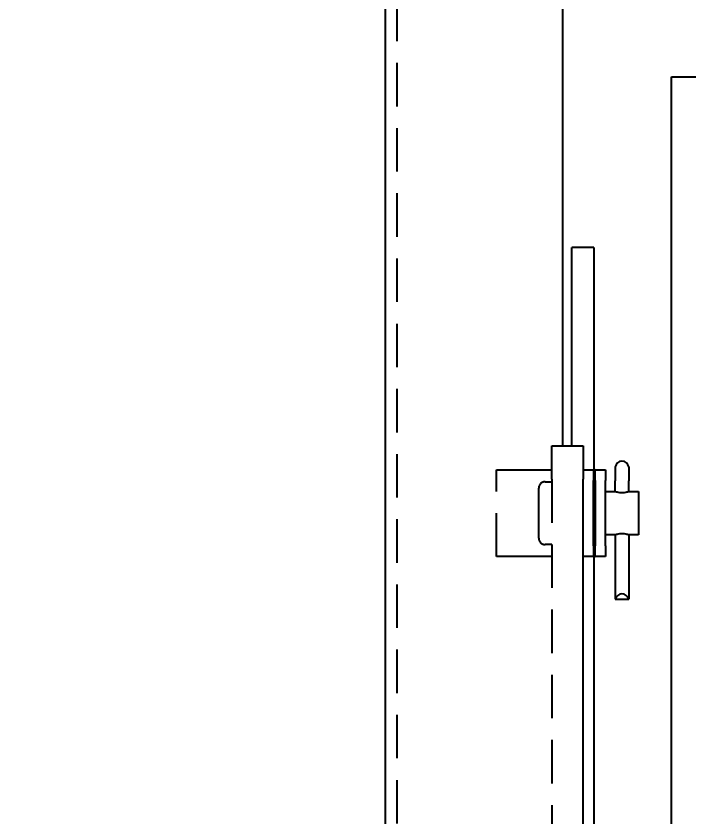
# Model space of a CAD drawing. Extents: x 541 to 3394, y 680 to 943.
# Drawn here: x 3068.462 to 3072.336, y 720.093 to 724.701 of the extents above; entities that cross this region are included whole.
import ezdxf

# ---------------------------------------------------------------- set-up
doc = ezdxf.new("R2010")
doc.units = 0
doc.header["$MEASUREMENT"] = 0
doc.linetypes.add('HIDDEN', pattern=[0.375, 0.25, -0.125])
doc.layers.get('0').update_dxf_attribs({"linetype": 'CONTINUOUS'})
doc.layers.get('DEFPOINTS').update_dxf_attribs({"linetype": 'CONTINUOUS'})
doc.layers.add('RED', color=1, linetype='CONTINUOUS')
doc.layers.add('SHAFT', color=3, linetype='CONTINUOUS')
doc.dimstyles.get("Standard").update_dxf_attribs({"dimtxt": 2, "dimasz": 2, "dimexe": 0.7, "dimexo": 0.8, "dimgap": 0.7, "dimtad": 0, "dimtih": 1, "dimtoh": 1, "dimdec": 4, "dimzin": 0, "dimtxsty": 'STANDARD', "dimcen": 0.09, "dimazin": 3, "dimtfac": 1, "dimtdec": 4, "dimtofl": 0, "dimtmove": 0, "dimatfit": 3, "dimtolj": 1, "dimtzin": 0})

# ---------------------------------------------------------------- blocks, each defined once
blk = doc.blocks.new('*D3')
at = {"color": 0, "linetype": 'BYBLOCK'}
for p, q in [((3082.9277, 835.3739), (3066.2438, 835.3739)), ((3066.9438, 833.3739), (3066.9438, 808.5565)), ((3066.9438, 717.4857), (3066.9438, 795.1565)), ((3069.0905, 715.4857), (3066.2438, 715.4857))]:
    blk.add_line(p, q, dxfattribs=at)
for points in [[(3066.6105, 833.3739), (3067.2771, 833.3739), (3066.9438, 835.3739)], [(3066.6105, 717.4857), (3067.2771, 717.4857), (3066.9438, 715.4857)]]:
    blk.add_solid(points, dxfattribs=at)
at = {"layer": 'DEFPOINTS', "color": 0, "linetype": 'BYBLOCK'}
for p in [(3066.9438, 835.3739), (3083.7277, 835.3739), (3069.8905, 715.4857)]:
    blk.add_point(p, dxfattribs=at)
at = {"color": 0, "linetype": 'BYBLOCK', "insert": (3066.9438, 801.8565), "char_height": 2, "attachment_point": 5}
blk.add_mtext('\\A1;FINISHED\\POPENING\\PHEIGHT\\PA.F.F.', dxfattribs=at)
blk = doc.blocks.new('A$C45E3340E')
at = {"layer": 'RED', "color": 1, "linetype": 'HIDDEN'}
blk.add_line((0.5625, 14.1951), (0.5625, 0), dxfattribs=at)
at = {"layer": 'SHAFT', "color": 5}
for p, q in [((0.4965, 14.2231), (0.4965, 0)), ((1.5168, 13.8504), (1.5168, 6.7418))]:
    blk.add_line(p, q, dxfattribs=at)

msp = doc.modelspace()

# ---------------------------------------------------------------- linework, layer by layer
at = {"color": 2, "extrusion": (0, 1, 0)}
for p, q in [((3072.23575, 724.35137), (3072.39825, 724.35137)), ((3072.23575, 717.82987), (3072.23575, 724.35137))]:
    msp.add_line(p, q, dxfattribs=at)
at = {"color": 7}
msp.add_open_spline([(3079.13154, 715.48571), (3078.46625, 716.44529), (3077.16796, 718.3179), (3077.68066, 721.61826), (3078.62886, 724.52187), (3077.86586, 727.64922), (3074.92004, 728.94848), (3072.51811, 728.9829), (3070.99575, 729.53416), (3070.5879, 729.70882)], degree=3, knots=[0, 0, 0, 0, 3.3753549, 6.5869622, 9.4234872, 12.703968, 14.9494875, 18.5075109, 19.8379302, 19.8379302, 19.8379302, 19.8379302], dxfattribs=at)
at = {"layer": 'RED', "color": 1, "linetype": 'HIDDEN', "extrusion": (1.83691e-16, 1, 3.67382e-16)}
for p, q in [((3071.54575, 722.03621), (3071.54575, 722.22748)), ((3071.22825, 721.59093), (3071.22825, 722.09093)), ((3071.22825, 722.09093), (3071.30147, 722.09093)), ((3071.30147, 722.09093), (3071.54575, 722.09093)), ((3071.50825, 722.02173), (3071.54575, 722.02173)), ((3071.54575, 722.03621), (3071.54575, 718.42465)), ((3071.47075, 721.84093), (3071.47075, 721.98423)), ((3071.47075, 721.69762), (3071.47075, 721.84093)), ((3071.54575, 721.66012), (3071.50825, 721.66012)), ((3071.30147, 721.59093), (3071.22825, 721.59093)), ((3071.54575, 721.59093), (3071.30147, 721.59093))]:
    msp.add_line(p, q, dxfattribs=at)
at = {"layer": 'RED', "color": 1, "linetype": 'HIDDEN'}
for centre, start, end in [((3071.50825, 721.98423), 90, 180), ((3071.50825, 721.69762), 180, 270)]:
    msp.add_arc(centre, 0.0375, start, end, dxfattribs=at)
at = {"layer": 'SHAFT', "color": 2, "extrusion": (1.83691e-16, 1, 3.67382e-16)}
for p, q in [((3071.72488, 723.369), (3071.66238, 723.369)), ((3071.66238, 722.22748), (3071.66238, 723.369)), ((3071.78738, 723.369), (3071.72488, 723.369)), ((3071.78738, 723.369), (3071.78738, 721.96593)), ((3071.54575, 722.22748), (3071.72575, 722.22748)), ((3071.72575, 722.22748), (3071.72575, 722.03621)), ((3071.91133, 722.10665), (3071.91133, 722.02614)), ((3071.98892, 722.10665), (3071.98892, 722.02614)), ((3071.72575, 722.09093), (3071.78575, 722.09093)), ((3071.78575, 722.09093), (3071.78575, 722.02843)), ((3071.79575, 722.09093), (3071.78738, 722.09093)), ((3071.79575, 722.09093), (3071.85575, 722.09093)), ((3071.79575, 722.02843), (3071.79575, 722.09093)), ((3071.85575, 722.09093), (3071.85575, 722.02843)), ((3071.72575, 716.99101), (3071.72575, 722.03621)), ((3071.78575, 721.65343), (3071.78575, 722.02843)), ((3071.79575, 722.02843), (3071.79575, 721.65343)), ((3071.85575, 721.65343), (3071.85575, 722.02843)), ((3071.91133, 721.96593), (3071.91133, 722.02614)), ((3071.98892, 721.96593), (3071.98892, 722.02614)), ((3071.78575, 721.96593), (3071.79575, 721.96593)), ((3071.85575, 721.96593), (3071.91084, 721.96593)), ((3071.91133, 721.96593), (3071.91133, 721.96577)), ((3071.98892, 721.96593), (3071.98892, 721.96577)), ((3071.9894, 721.96593), (3072.04575, 721.96593)), ((3072.04575, 721.96593), (3072.04575, 721.84093)), ((3072.04575, 721.84093), (3072.04575, 721.71593)), ((3071.79575, 721.71593), (3071.78575, 721.71593)), ((3071.78738, 721.71593), (3071.78738, 718.869)), ((3071.91084, 721.71593), (3071.85575, 721.71593)), ((3071.91133, 721.71608), (3071.91133, 721.34656)), ((3071.98892, 721.71608), (3071.98892, 721.34656)), ((3072.04575, 721.71593), (3071.9894, 721.71593)), ((3071.78575, 721.65343), (3071.78575, 721.59093)), ((3071.79575, 721.59093), (3071.79575, 721.65343)), ((3071.85575, 721.65343), (3071.85575, 721.59093)), ((3071.78575, 721.59093), (3071.72575, 721.59093)), ((3071.78738, 721.59093), (3071.79575, 721.59093)), ((3071.85575, 721.59093), (3071.79575, 721.59093)), ((3071.91133, 721.34656), (3071.91197, 721.34656)), ((3071.91197, 721.34656), (3071.98827, 721.34656)), ((3071.98827, 721.34656), (3071.98892, 721.34656))]:
    msp.add_line(p, q, dxfattribs=at)
at = {"layer": 'SHAFT', "color": 2}
for centre, start, end in [((3071.95012, 722.10036), 9.2069, 170.7931), ((3071.95012, 721.33713), 13.88654, 166.11346)]:
    msp.add_arc(centre, 0.0393, start, end, dxfattribs=at)
for points, knots in [([(3071.91084, 721.96593), (3071.91084, 721.96593), (3071.91184, 721.9656), (3071.91586, 721.96443), (3071.91888, 721.96359), (3071.92581, 721.96201), (3071.93021, 721.96116), (3071.93988, 721.95994), (3071.94515, 721.95959), (3071.95012, 721.95959), (3071.95509, 721.95959), (3071.96037, 721.95994), (3071.97003, 721.96116), (3071.97443, 721.96201), (3071.98137, 721.96359), (3071.98439, 721.96443), (3071.9884, 721.9656), (3071.9894, 721.96593), (3071.9894, 721.96593)], [0.17888491, 0.17888491, 0.17888491, 0.17888491, 0.19378929, 0.19378929, 0.20869367, 0.20869367, 0.22360344, 0.22360344, 0.23851322, 0.23851322, 0.23851322, 0.25342299, 0.25342299, 0.26833276, 0.26833276, 0.28323714, 0.28323714, 0.29814152, 0.29814152, 0.29814152, 0.29814152]), ([(3071.95012, 721.72226), (3071.94515, 721.72226), (3071.93988, 721.72191), (3071.93021, 721.7207), (3071.92581, 721.71984), (3071.91888, 721.71826), (3071.91586, 721.71743), (3071.91184, 721.71625), (3071.91084, 721.71593), (3071.91084, 721.71593)], [0, 0, 0, 0, 0.014909774, 0.014909774, 0.029819548, 0.029819548, 0.044723926, 0.044723926, 0.059628304, 0.059628304, 0.059628304, 0.059628304]), ([(3071.9894, 721.71593), (3071.9894, 721.71593), (3071.9884, 721.71625), (3071.98439, 721.71743), (3071.98137, 721.71826), (3071.97443, 721.71984), (3071.97003, 721.7207), (3071.96037, 721.72191), (3071.95509, 721.72226), (3071.95012, 721.72226)], [0.178884911, 0.178884911, 0.178884911, 0.178884911, 0.193789289, 0.193789289, 0.208693668, 0.208693668, 0.223603441, 0.223603441, 0.238513215, 0.238513215, 0.238513215, 0.238513215])]:
    msp.add_open_spline(points, degree=3, knots=knots, dxfattribs=at)

# ---------------------------------------------------------------- block references
msp.add_blockref('A$C45E3340E', (3070.09136, 715.48571))

# ---------------------------------------------------------------- dimensions: what is measured, and where the dimension line sits
at = {"color": 1}
dim = msp.add_linear_dim(base=(3066.94379, 835.3739), p1=(3069.89053, 715.48571), p2=(3083.72767, 835.3739), angle=270, text='FINISHED\\POPENING\\PHEIGHT\\PA.F.F.', dimstyle='STANDARD', override={"dimexo": 0.8}, dxfattribs=at)
dim.commit()
dim.dimension.update_dxf_attribs({"geometry": '*D3', "text_midpoint": (3066.94379, 801.85653), "dimtype": 160})

doc.saveas('drawing.dxf')
